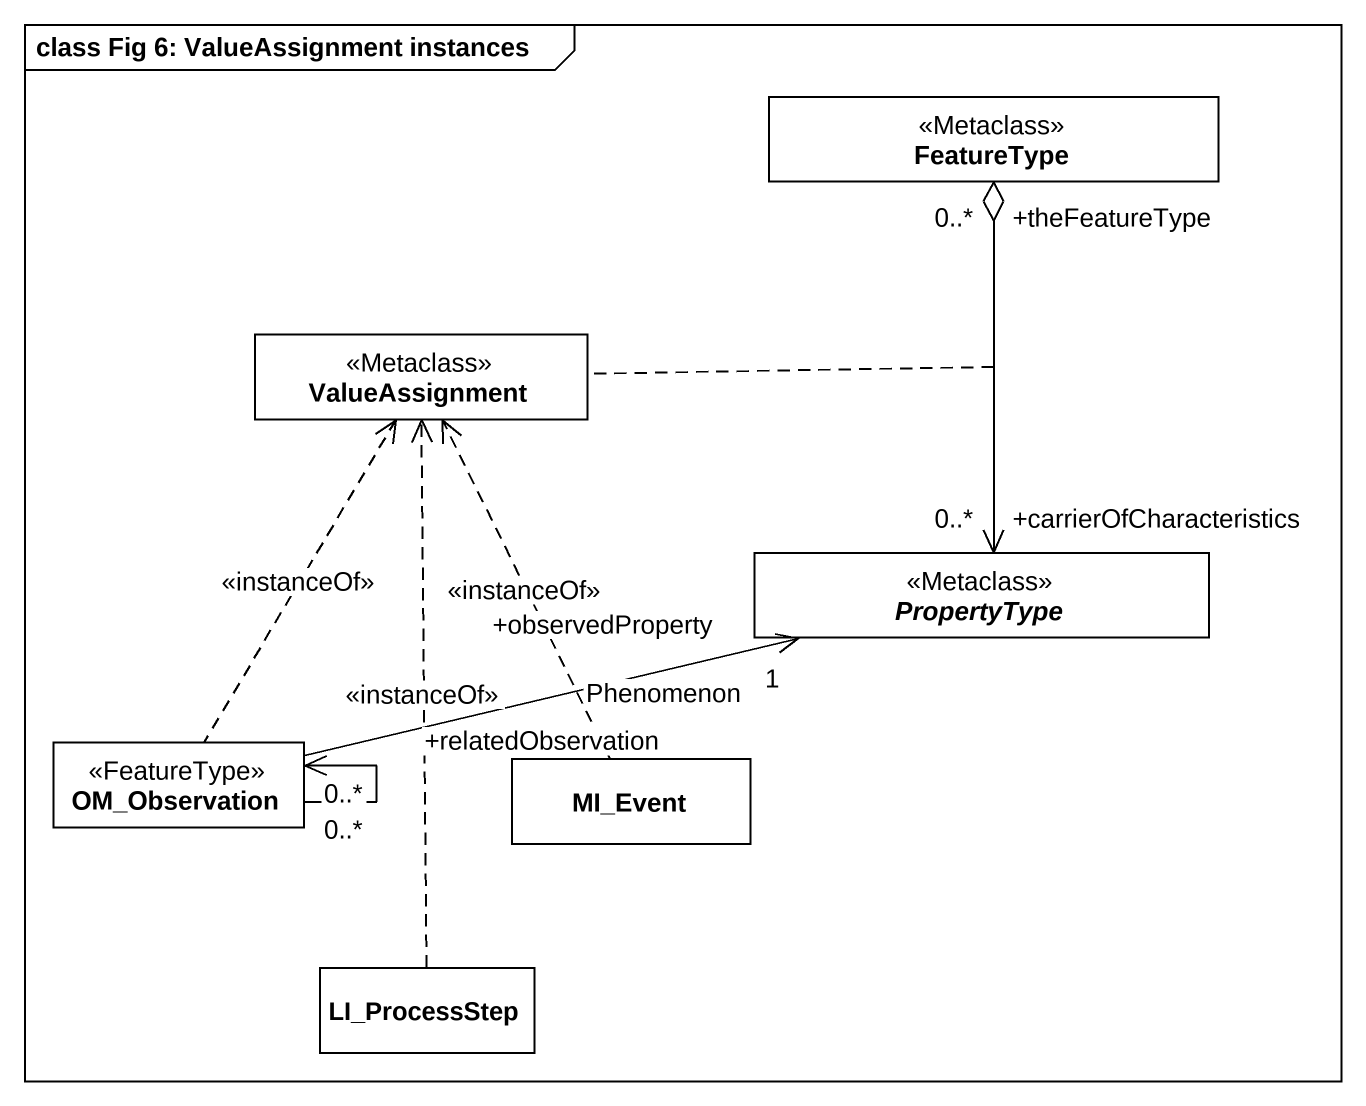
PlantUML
@startuml
mainframe class Fig 6: ValueAssignment instances
hide circle
hide empty members
class FeatureType <<Metaclass>>
class ValueAssignment <<Metaclass>>
abstract class PropertyType <<Metaclass>>
class OM_Observation <<FeatureType>> #FFFFFF
class MI_Event
class LI_ProcessStep
FeatureType "+theFeatureType\n0..*" o--> "+carrierOfCharacteristics\n0..*" PropertyType
(FeatureType, PropertyType) .. ValueAssignment
ValueAssignment <.. OM_Observation : <<instanceOf>>
OM_Observation -right-> "+observedProperty\n1" PropertyType : Phenomenon
OM_Observation "0..*" --> "+relatedObservation\n0..*" OM_Observation
MI_Event .up.> ValueAssignment : <<instanceOf>>
LI_ProcessStep .up.> ValueAssignment : <<instanceOf>>
@enduml
